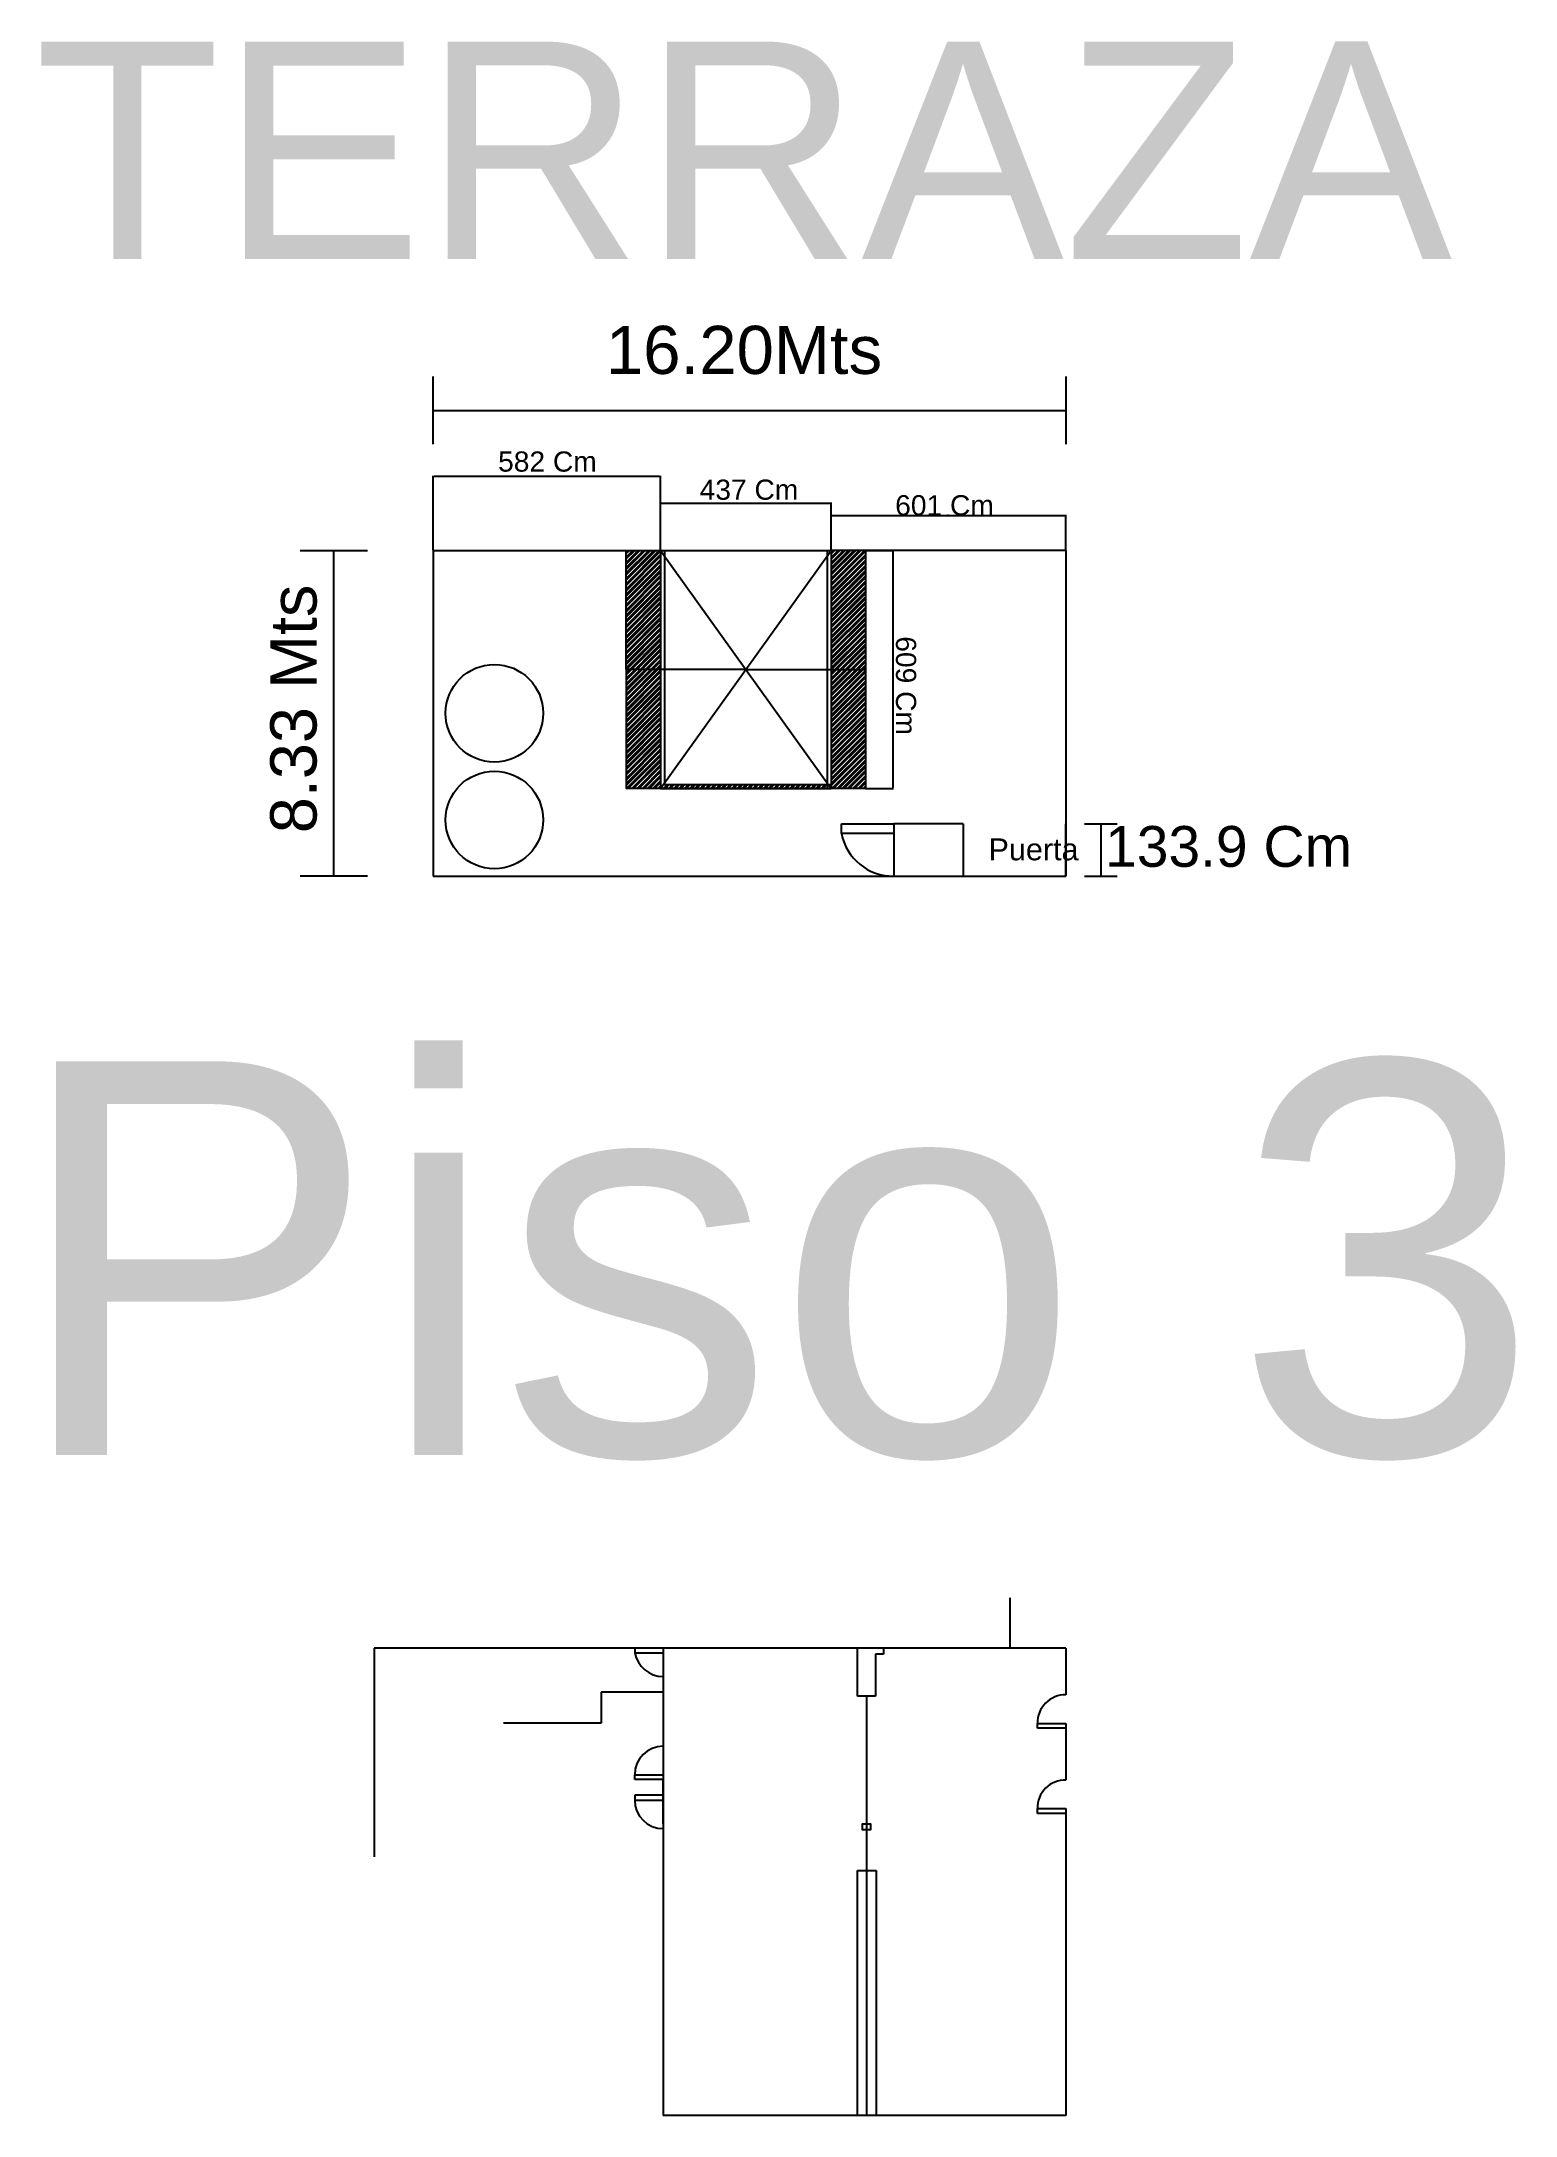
# Model space of a CAD drawing. Header units: millimetres. Extents: x 4454 to 8228, y 372 to 5682.
import ezdxf

# ---------------------------------------------------------------- set-up
doc = ezdxf.new("R2010")
doc.units = ezdxf.units.MM
doc.styles.get("Standard").update_dxf_attribs({"font": 'arial.ttf'})
doc.dimstyles.new('ISO-25', dxfattribs={"dimtxt": 2.5, "dimasz": 2.5, "dimexe": 1.25, "dimexo": 0.625, "dimtad": 1, "dimtxsty": 'Standard', "dimcen": 2.5, "dimadec": 0, "dimazin": 0, "dimtfac": 1, "dimtmove": 0, "dimatfit": 3, "dimfxl": 1, "dimarcsym": 0})

# ---------------------------------------------------------------- blocks, each defined once
blk = doc.blocks.new('*D2')
at = {"color": 0, "lineweight": -2, "transparency": 16777216}
for p, q in [((5457, 4379.5), (5457, 4570.3)), ((5459.5, 4569.1), (6036.5, 4569.1)), ((6039, 4379.5), (6039, 4570.3))]:
    blk.add_line(p, q, dxfattribs=at)
at = {"color": 0, "transparency": 16777216}
for points in [[(5459.5, 4569.5), (5459.5, 4568.7), (5457, 4569.1)], [(6036.5, 4569.5), (6036.5, 4568.7), (6039, 4569.1)]]:
    blk.add_solid(points, dxfattribs=at)
at = {"layer": 'Defpoints', "color": 0, "transparency": 16777216}
for p in [(6039, 4569.1), (5457, 4378.9), (6039, 4378.9)]:
    blk.add_point(p, dxfattribs=at)
at = {"color": 0, "transparency": 16777216, "insert": (5748, 4571), "char_height": 2.5, "attachment_point": 5}
blk.add_mtext('582', dxfattribs=at)
blk = doc.blocks.new('*D3')
at = {"color": 0, "lineweight": -2, "transparency": 16777216}
for p, q in [((6039, 4379.5), (6039, 4501.6)), ((6041.5, 4500.3), (6473.5, 4500.3)), ((6476, 4379.5), (6476, 4501.6))]:
    blk.add_line(p, q, dxfattribs=at)
at = {"color": 0, "transparency": 16777216}
for points in [[(6041.5, 4500.7), (6041.5, 4499.9), (6039, 4500.3)], [(6473.5, 4500.7), (6473.5, 4499.9), (6476, 4500.3)]]:
    blk.add_solid(points, dxfattribs=at)
at = {"layer": 'Defpoints', "color": 0, "transparency": 16777216}
for p in [(6476, 4500.3), (6039, 4378.9), (6476, 4378.9)]:
    blk.add_point(p, dxfattribs=at)
at = {"color": 0, "transparency": 16777216, "insert": (6257.5, 4502.2), "char_height": 2.5, "attachment_point": 5}
blk.add_mtext('437', dxfattribs=at)
blk = doc.blocks.new('*D4')
at = {"color": 0, "lineweight": -2, "transparency": 16777216}
for p, q in [((6476, 4379.5), (6476, 4470.1)), ((6478.5, 4468.8), (7074.5, 4468.8)), ((7077, 4379.5), (7077, 4470.1))]:
    blk.add_line(p, q, dxfattribs=at)
at = {"color": 0, "transparency": 16777216}
for points in [[(6478.5, 4469.3), (6478.5, 4468.4), (6476, 4468.8)], [(7074.5, 4469.3), (7074.5, 4468.4), (7077, 4468.8)]]:
    blk.add_solid(points, dxfattribs=at)
at = {"layer": 'Defpoints', "color": 0, "transparency": 16777216}
for p in [(7077, 4468.8), (6476, 4378.9), (7077, 4378.9)]:
    blk.add_point(p, dxfattribs=at)
at = {"color": 0, "transparency": 16777216, "insert": (6776.5, 4470.7), "char_height": 2.5, "attachment_point": 5}
blk.add_mtext('601', dxfattribs=at)
blk = doc.blocks.new('*D5')
at = {"color": 0, "lineweight": -2, "transparency": 16777216}
for p, q in [((6564.1, 4378.9), (6635.1, 4378.9)), ((6633.8, 4376.4), (6633.8, 3772.4)), ((6564.1, 3769.9), (6635.1, 3769.9))]:
    blk.add_line(p, q, dxfattribs=at)
at = {"color": 0, "transparency": 16777216}
for points in [[(6633.4, 4376.4), (6634.2, 4376.4), (6633.8, 4378.9)], [(6633.4, 3772.4), (6634.2, 3772.4), (6633.8, 3769.9)]]:
    blk.add_solid(points, dxfattribs=at)
at = {"layer": 'Defpoints', "color": 0, "transparency": 16777216}
for p in [(6563.5, 4378.9), (6563.5, 3769.9), (6633.8, 3769.9)]:
    blk.add_point(p, dxfattribs=at)
at = {"color": 0, "transparency": 16777216, "insert": (6631.9, 4074.4), "char_height": 2.5, "attachment_point": 5, "rotation": 90}
blk.add_mtext('609', dxfattribs=at)

msp = doc.modelspace()

# ---------------------------------------------------------------- hatches: boundary and pattern name
h = msp.add_hatch()
h.set_pattern_fill('ANSI32', color=256)
h.paths.add_polyline_path([(6038.956, 4378.866), (5951.416, 4378.866), (5951.496, 4074.311), (6039.035, 4074.311)])
h.paths.add_polyline_path([(6039.035, 4074.311), (5951.496, 4074.311), (5951.575, 3769.811), (6039.081, 3769.819), (6039.115, 3769.866)])
h.paths.add_polyline_path([(6563.456, 4074.366), (6475.983, 4074.366), (6476.011, 3769.858), (6563.456, 3769.866)])
h.paths.add_polyline_path([(6563.456, 4378.866), (6475.956, 4378.866), (6475.983, 4074.366), (6563.456, 4074.366)])
h.paths.add_polyline_path([(6466.01, 3779.866), (6049.112, 3779.866), (6049.111, 3783.802), (6039.115, 3769.866), (6466.011, 3769.866)])

# ---------------------------------------------------------------- linework, layer by layer
for p, q in [((5456.956, 4651.162), (5456.956, 4824.087)), ((7076.956, 4824.087), (7076.956, 4651.162)), ((5456.956, 4737.625), (7076.956, 4737.625)), ((5116.129, 4378.866), (5289.054, 4378.866)), ((5202.591, 3545.166), (5202.591, 4378.866)), ((5456.956, 4378.866), (5456.956, 3545.166)), ((5456.956, 4378.866), (6038.956, 4378.866)), ((5456.956, 4378.866), (6038.956, 4378.866)), ((5863.956, 4378.866), (6475.956, 4378.866)), ((6038.956, 4378.866), (6475.956, 3769.866)), ((6039.115, 3769.866), (6475.956, 4378.866)), ((6465.956, 4378.865), (6466.011, 3769.857)), ((7076.956, 4378.866), (6475.956, 4378.866)), ((6475.956, 4378.866), (6476.011, 3769.858)), ((7076.956, 4378.866), (7076.956, 3545.166)), ((6257.496, 4074.311), (5951.496, 4074.311)), ((6257.456, 4074.366), (6563.456, 4074.366)), ((6502.056, 3654.066), (6502.056, 3679.066)), ((6502.056, 3679.066), (6635.956, 3679.066)), ((6813.956, 3679.066), (6635.956, 3679.066)), ((6635.956, 3679.066), (6635.956, 3545.166)), ((6813.956, 3679.066), (6813.956, 3545.166)), ((7076.956, 3545.166), (7076.956, 3679.066)), ((7124.383, 3679.066), (7208.469, 3679.066)), ((7166.426, 3679.066), (7166.426, 3545.166)), ((6635.956, 3654.066), (6502.056, 3654.066)), ((5289.054, 3545.166), (5116.129, 3545.166)), ((5456.956, 3545.166), (7076.956, 3545.166)), ((7124.383, 3545.166), (7208.469, 3545.166)), ((6933.956, 1568.772), (6933.956, 1697.055)), ((6045.956, 1568.772), (5305.956, 1568.772)), ((5305.956, 1568.772), (5305.956, 1033.772)), ((6045.956, 1568.772), (5972.956, 1568.772)), ((5972.956, 1568.772), (5972.956, 1556.272)), ((5972.956, 1556.272), (6045.956, 1556.272)), ((6195.956, 1568.772), (6045.956, 1568.772)), ((6045.956, 1568.772), (6045.956, 371.772)), ((6045.956, 1568.772), (6045.956, 1495.772)), ((6243.956, 1568.772), (6195.956, 1568.772)), ((7076.956, 1568.772), (6243.956, 1568.772)), ((6543.456, 1445.772), (6543.456, 1568.772)), ((6609.956, 1553.272), (6588.956, 1553.272)), ((6588.956, 1553.272), (6588.956, 1445.772)), ((6613.956, 1568.772), (6609.956, 1568.772)), ((6609.956, 1568.772), (6609.956, 1553.272)), ((6933.956, 1568.772), (6613.956, 1568.772)), ((7076.956, 1568.772), (6933.956, 1568.772)), ((7076.956, 1568.772), (7076.956, 1448.772)), ((7076.956, 1568.772), (7076.956, 1448.772)), ((6045.956, 1495.772), (6045.956, 1455.772)), ((6045.956, 1455.772), (5886.956, 1455.772)), ((5886.956, 1455.772), (5886.956, 1376.772)), ((6588.956, 1445.772), (6543.456, 1445.772)), ((6566.206, 1445.772), (6566.206, 371.772)), ((5886.956, 1376.772), (5636.956, 1376.772)), ((7003.956, 1363.272), (7003.956, 1375.772)), ((7003.956, 1375.772), (7076.956, 1375.772)), ((7076.956, 1363.272), (7003.956, 1363.272)), ((7076.956, 1375.772), (7076.956, 1350.772)), ((7076.956, 1375.772), (7076.956, 1230.772)), ((7076.956, 1350.772), (7076.956, 1230.772)), ((5972.956, 1231.772), (5972.956, 1244.272)), ((5972.956, 1244.272), (6045.956, 1244.272)), ((6045.956, 1231.772), (5972.956, 1231.772)), ((6045.956, 1191.772), (6045.956, 1231.772)), ((6045.956, 1191.772), (5972.956, 1191.772)), ((5972.956, 1191.772), (5972.956, 1179.272)), ((5972.956, 1179.272), (6045.956, 1179.272)), ((6045.956, 1191.772), (6033.456, 1191.772)), ((6045.956, 1118.772), (6045.956, 1191.772)), ((7003.956, 1145.272), (7003.956, 1157.772)), ((7003.956, 1157.772), (7076.956, 1157.772)), ((7076.956, 1145.272), (7003.956, 1145.272)), ((7076.956, 1157.772), (7076.956, 1132.772)), ((7076.956, 1157.772), (7076.956, 371.772)), ((6543.456, 371.772), (6543.456, 998.772)), ((6543.456, 998.772), (6591.456, 998.772)), ((6591.456, 998.772), (6591.456, 371.772)), ((6195.956, 371.772), (6045.956, 371.772)), ((6243.956, 371.772), (6195.956, 371.772)), ((7076.956, 371.772), (6243.956, 371.772))]:
    msp.add_line(p, q)
for points in [[(6563.456, 4378.866), (6563.456, 3769.866), (5951.575, 3769.811), (5951.416, 4378.811)], [(6038.956, 4378.866), (6039.115, 3769.866), (6475.956, 3769.866)], [(6048.956, 4378.869), (6049.112, 3779.866), (6475.956, 3779.866)]]:
    msp.add_lwpolyline(points)
msp.add_lwpolyline([(6566.206, 1103.272), (6555.706, 1103.272), (6555.706, 1118.772), (6576.706, 1118.772), (6576.706, 1103.272)], close=True)
for centre in [(5613.564, 3962.016), (5613.564, 3688.897)]:
    msp.add_circle(centre, 125)
for centre, radius, start, end in [((6634.614, 3680.286), 135.126, 191.18849, 270.569043), ((6046.797, 1571.078), 75.311, 191.338122, 269.360233), ((7075.231, 1377.496), 71.296, 88.613833, 181.386167), ((6045.956, 1244.272), 73, 90, 180), ((7075.231, 1159.496), 71.296, 88.613833, 181.386167), ((6045.956, 1179.272), 73, 180, 270)]:
    msp.add_arc(centre, radius, start, end)

# ---------------------------------------------------------------- texts
for s, height, rotation, p in [('TERRAZA', 556.6531, 0.009106, (4436.685, 5125.001)), ('8.33 Mts', 118.8163, 90, (5158.463, 3654.983)), ('609 Cm', 51.6292, 270, (6641.754, 4159.197))]:
    msp.add_text(s, height=height, rotation=rotation).set_placement(p)
for s, height, p in [('16.20Mts', 123.156, (5898.819, 4830.963)), ('582 Cm', 51.6292, (5623.137, 4580.856)), ('437 Cm', 51.6292, (6139.151, 4508.817)), ('601 Cm', 51.6292, (6639.784, 4468.843)), ('133.9 Cm', 104.388, (7177.214, 3568.999)), ('Puerta', 56.0295, (6878.65, 3585.645)), ('Piso 3', 1008.3445, (4375.283, 2062.834))]:
    msp.add_text(s, height=height).set_placement(p)

# ---------------------------------------------------------------- dimensions: what is measured, and where the dimension line sits
for base, p1, p2, picture, middle in [((6038.956, 4569.071), (5456.956, 4378.866), (6038.956, 4378.866), '*D2', (5747.956, 4570.973)), ((6475.956, 4500.332), (6038.956, 4378.866), (6475.956, 4378.866), '*D3', (6257.456, 4502.234))]:
    dim = msp.add_linear_dim(base=base, p1=p1, p2=p2, dimstyle='ISO-25')
    dim.commit()
    dim.dimension.update_dxf_attribs({"geometry": picture, "text_midpoint": middle})
dim = msp.add_linear_dim(base=(7076.956, 4468.843), p1=(6475.956, 4378.866), p2=(7076.956, 4378.866), dimstyle='ISO-25')
dim.commit()
dim.dimension.update_dxf_attribs({"geometry": '*D4', "text_midpoint": (6776.456, 4468.843), "dimtype": 160})
dim = msp.add_linear_dim(base=(6633.825, 3769.866), p1=(6563.456, 4378.866), p2=(6563.511, 3769.866), angle=90, dimstyle='ISO-25')
dim.commit()
dim.dimension.update_dxf_attribs({"geometry": '*D5', "text_midpoint": (6631.924, 4074.366)})

doc.saveas('drawing.dxf')
